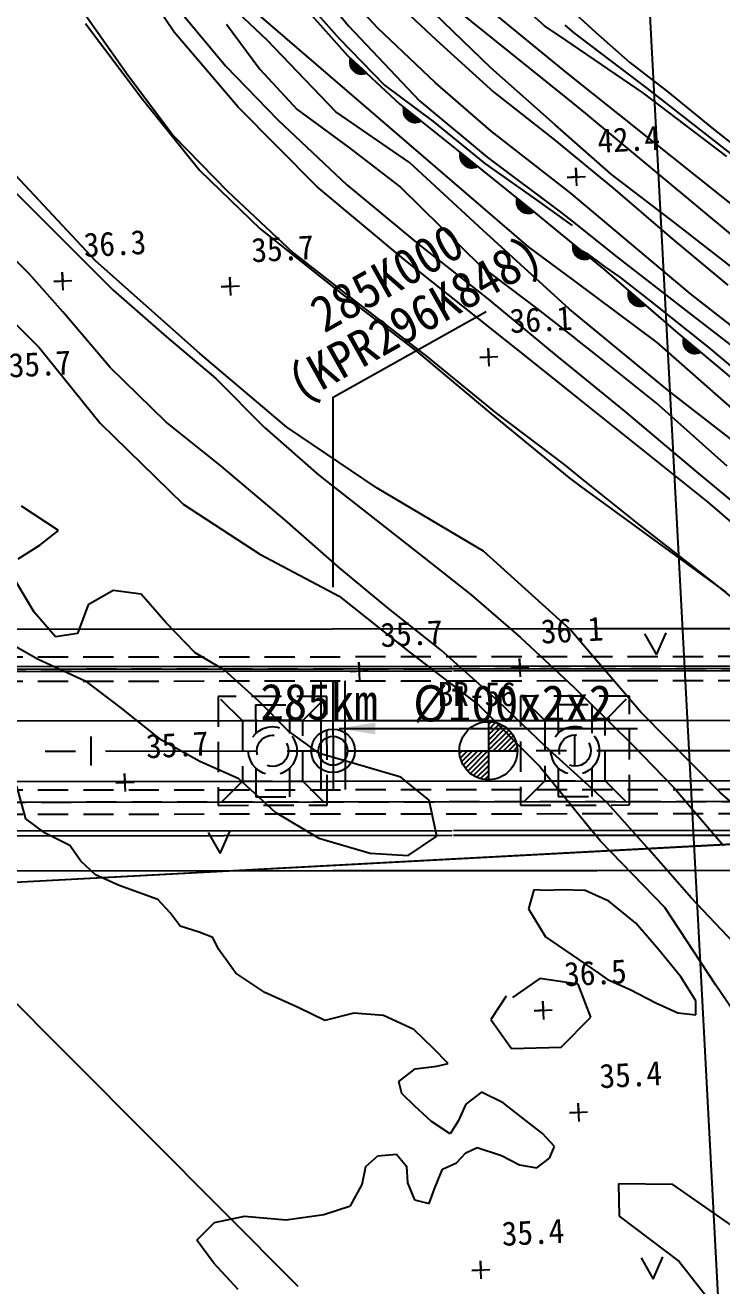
# Model space of a CAD drawing. Header units: millimetres. Extents: x 15846 to 16642, y 1103 to 1807.
# Drawn here: x 16309 to 16366.6, y 1427 to 1531.3 of the extents above; entities that cross this region are included whole.
import ezdxf
from ezdxf.enums import TextEntityAlignment as Align
from ezdxf.xclip import XClip

# ---------------------------------------------------------------- set-up
doc = ezdxf.new("R2010")
doc.units = ezdxf.units.MM
doc.header["$LTSCALE"] = 10
doc.header["$MEASUREMENT"] = 0
doc.header["$XCLIPFRAME"] = 2
for name, pattern in [('CENTER', [2, 1.25, -0.25, 0.25, -0.25]), ('DASHED2', [0.375, 0.25, -0.125]), ('HIDDEN', [0.375, 0.25, -0.125])]:
    doc.linetypes.add(name, pattern=pattern)
for name, color, linetype in [('TN-CABL', 4, 'Continuous'), ('TZ-BASE', 253, 'Continuous'), ('TZ-CABL', 4, 'Continuous')]:
    doc.layers.add(name, color=color, linetype=linetype)
doc.styles.add('GR', font='GulimChe.ttf')
doc.styles.get("Standard").update_dxf_attribs({"font": 'GulimChe.ttf'})
doc.linetypes.add('ZIGZAG', pattern='A,0.0001,-0.2,[131,ltypeshp.shx,S=0.2,R=0,X=-0.2,Y=0],-0.4,[131,ltypeshp.shx,S=0.2,R=180,X=0.2,Y=0],-0.2', length=0.8001)
doc.dimstyles.get("Standard").update_dxf_attribs({"dimtxt": 0.18, "dimasz": 0.18, "dimexe": 0.18, "dimexo": 0.0625, "dimgap": 0.09, "dimtad": 0, "dimtih": 1, "dimtoh": 1, "dimdec": 4, "dimzin": 0, "dimdsep": 46, "dimtxsty": 'Standard', "dimcen": 0.09, "dimadec": 0, "dimazin": 0, "dimtfac": 1, "dimtdec": 4, "dimtofl": 0, "dimtmove": 0, "dimatfit": 3, "dimfxl": 0, "dimtolj": 1, "dimtzin": 0, "dimarcsym": 0})

# ---------------------------------------------------------------- blocks, each defined once
blk = doc.blocks.new('JD-FGHGF6GCDN')
at = {"layer": 'TZ-BASE'}
for p, q in [((422.32, 134.07), (440.91, -215.79)), ((422.32, 134.07), (440.91, -215.79)), ((386.87, 59.8, 122.25), (382.36, 66.54, 122.25)), ((396.29, 66.41, 42.01), (401.29, 60.34, 42.01)), ((417.49, 60.34, 39.02), (411.09, 66.02, 39.02)), ((419.34, 56.45, 40), (408.79, 65.08, 40)), ((396.63, 63.65, 41), (400.52, 59.28, 41)), ((403.67, 60.17, 128.41), (399.95, 64.22, 128.41)), ((394.56, 59.15, 36.61), (390.32, 63.19, 36.61)), ((392.28, 62.61, 40), (416.14, 42.06, 40)), ((404.21, 63.24, 128.49), (408.53, 59.17, 128.49)), ((379.03, 61.94, 121.6), (383.07, 56.22, 121.6)), ((386.73, 62.29, 37.04), (391.1, 57.01, 37.04)), ((397.12, 62.44, 127.2), (401.2, 57.88, 127.2)), ((413.04, 56.86, 42.01), (407.56, 62.15, 42.01)), ((419.41, 54.28, 42.01), (409.89, 61.97, 42.01)), ((419.14, 62.15, 125.16), (421.7, 59.8, 125.16)), ((379.55, 60.53, 36), (384.25, 54.27, 36)), ((392.17, 53.6, 122.25), (386.87, 59.8, 122.25)), ((391.19, 60.46, 36.61), (393.95, 56.76, 36.61)), ((401.29, 60.34, 42.01), (407.15, 54.12, 42.01)), ((408.48, 55.63, 128.41), (403.67, 60.17, 128.41)), ((419.24, 59.14, 39.02), (417.49, 60.34, 39.02)), ((419.93, 59.74, 124.55), (419.2, 60.38, 124.55)), ((426, 55.16, 124.55), (419.93, 59.74, 124.55)), ((421.7, 59.8, 125.16), (424.54, 57.31, 125.16)), ((400.24, 53.23, 36.61), (394.56, 59.15, 36.61)), ((400.52, 59.28, 41), (404.26, 55.42, 41)), ((408.53, 59.17, 128.49), (413.29, 54.85, 128.49)), ((425.66, 54.76, 39.02), (419.24, 59.14, 39.02)), ((401.2, 57.88, 127.2), (405.52, 53.85, 127.2)), ((401.39, 57.43, 127.2), (401.68, 57.44, 127.2)), ((401.42, 57.58, 127.2), (401.52, 57.58, 127.2)), ((401.45, 56.96, 127.2), (401.43, 57.61, 127.2)), ((401.44, 57.66, 127.2), (402.76, 56.43, 127.2)), ((401.61, 56.69, 127.2), (401.58, 57.53, 127.2)), ((401.76, 56.54, 127.2), (401.73, 57.38, 127.2)), ((391.1, 57.01, 37.04), (395.43, 52.55, 37.04)), ((393.95, 56.76, 36.61), (397.04, 53.42, 36.61)), ((401.38, 57.28, 127.2), (401.83, 57.29, 127.2)), ((401.4, 57.13, 127.2), (401.99, 57.15, 127.2)), ((401.44, 56.98, 127.2), (402.14, 57, 127.2)), ((401.51, 56.83, 127.2), (402.3, 56.86, 127.2)), ((401.61, 56.69, 127.2), (402.45, 56.71, 127.2)), ((401.77, 56.54, 127.2), (402.61, 56.57, 127.2)), ((401.92, 56.45, 127.2), (401.89, 57.24, 127.2)), ((402.03, 56.4, 127.2), (402.75, 56.42, 127.2)), ((402.07, 56.39, 127.2), (402.04, 57.09, 127.2)), ((402.22, 56.35, 127.2), (402.2, 56.95, 127.2)), ((402.37, 56.34, 127.2), (402.35, 56.81, 127.2)), ((402.52, 56.36, 127.2), (402.51, 56.66, 127.2)), ((402.67, 56.39, 127.2), (402.67, 56.52, 127.2)), ((418.38, 52.13, 42.01), (413.04, 56.86, 42.01)), ((473.19, 13.43, 40), (419.34, 56.45, 40)), ((424.54, 57.31, 125.16), (427.69, 54.88, 125.16)), ((383.07, 56.22, 121.6), (386.82, 51.22, 121.6)), ((404.26, 55.42, 41), (408.26, 52.45, 41)), ((413.06, 51.65, 128.41), (408.48, 55.63, 128.41)), ((384.25, 54.27, 36), (388.98, 48.36, 36)), ((413.29, 54.85, 128.49), (418.3, 50.89, 128.49)), ((420.89, 53.08, 41), (419.41, 54.28, 41)), ((432.57, 49.52, 39.02), (425.66, 54.76, 39.02)), ((434.42, 48.56, 124.55), (426, 55.16, 124.55)), ((427.69, 54.88, 125.16), (431.46, 51.78, 125.16)), ((398.69, 47.02, 122.25), (392.17, 53.6, 122.25)), ((397.04, 53.42, 36.61), (401.29, 50.29, 36.61)), ((406.33, 49.04, 36.61), (400.24, 53.23, 36.61)), ((405.52, 53.85, 127.2), (410.22, 50.09, 127.2)), ((405.81, 53.36, 127.2), (406.1, 53.39, 127.2)), ((405.82, 53.21, 127.2), (406.27, 53.26, 127.2)), ((405.83, 53.51, 127.2), (405.94, 53.52, 127.2)), ((405.91, 52.89, 127.2), (405.84, 53.54, 127.2)), ((405.85, 53.59, 127.2), (407.26, 52.46, 127.2)), ((406.09, 52.64, 127.2), (406, 53.47, 127.2)), ((406.26, 52.5, 127.2), (406.16, 53.34, 127.2)), ((406.42, 52.42, 127.2), (406.33, 53.21, 127.2)), ((407.15, 54.12, 42.01), (412.74, 49.48, 42.01)), ((395.43, 52.55, 37.04), (401.14, 47.18, 37.04)), ((405.85, 53.06, 127.2), (406.43, 53.12, 127.2)), ((405.9, 52.91, 127.2), (406.6, 52.99, 127.2)), ((405.98, 52.77, 127.2), (406.76, 52.86, 127.2)), ((406.09, 52.63, 127.2), (406.93, 52.73, 127.2)), ((406.26, 52.5, 127.2), (407.09, 52.59, 127.2)), ((406.57, 52.37, 127.2), (406.49, 53.07, 127.2)), ((406.53, 52.38, 127.2), (407.25, 52.46, 127.2)), ((406.73, 52.35, 127.2), (406.66, 52.94, 127.2)), ((406.88, 52.35, 127.2), (406.83, 52.81, 127.2)), ((407.02, 52.37, 127.2), (406.99, 52.68, 127.2)), ((407.17, 52.42, 127.2), (407.16, 52.54, 127.2)), ((408.26, 52.45, 41), (412.54, 48.94, 41)), ((419.52, 51.13, 42.01), (418.38, 52.13, 42.01)), ((433.18, 42.86, 41), (420.89, 53.08, 41)), ((386.82, 51.22, 121.6), (391.29, 46.67, 121.6)), ((419.3, 46.78, 128.41), (413.06, 51.65, 128.41)), ((423, 48.07, 42), (419.52, 51.13, 42)), ((431.46, 51.78, 125.16), (434.96, 49.01, 125.16)), ((401.29, 50.29, 36.61), (405.58, 46.99, 36.61)), ((410.22, 50.09, 127.2), (416.43, 45.09, 127.2)), ((418.3, 50.89, 128.49), (419.57, 49.85, 128.49)), ((412.39, 43.43, 36.61), (406.33, 49.04, 36.61)), ((410.5, 49.61, 127.2), (410.78, 49.64, 127.2)), ((410.5, 49.46, 127.2), (410.95, 49.5, 127.2)), ((410.51, 49.76, 127.2), (410.62, 49.77, 127.2)), ((410.59, 49.14, 127.2), (410.52, 49.79, 127.2)), ((410.53, 49.84, 127.2), (411.94, 48.71, 127.2)), ((410.53, 49.31, 127.2), (411.11, 49.37, 127.2)), ((410.58, 49.16, 127.2), (411.28, 49.24, 127.2)), ((410.66, 49.02, 127.2), (411.45, 49.11, 127.2)), ((410.77, 48.89, 127.2), (410.68, 49.72, 127.2)), ((410.94, 48.75, 127.2), (410.85, 49.59, 127.2)), ((411.1, 48.67, 127.2), (411.01, 49.46, 127.2)), ((411.25, 48.62, 127.2), (411.18, 49.32, 127.2)), ((411.41, 48.59, 127.2), (411.34, 49.19, 127.2)), ((411.56, 48.6, 127.2), (411.51, 49.06, 127.2)), ((412.74, 49.48, 42.01), (418.89, 44.87, 42.01)), ((419.57, 49.85, 128.49), (423.14, 46.92, 128.49)), ((380.36, 40.9, 36), (372.98, 48.8, 36)), ((388.98, 48.36, 36), (393.98, 43.53, 36)), ((410.78, 48.88, 127.2), (411.61, 48.97, 127.2)), ((410.94, 48.75, 127.2), (411.78, 48.84, 127.2)), ((411.21, 48.63, 127.2), (411.93, 48.7, 127.2)), ((411.7, 48.62, 127.2), (411.67, 48.92, 127.2)), ((411.85, 48.67, 127.2), (411.84, 48.79, 127.2)), ((412.54, 48.94, 41), (416.67, 46.06, 41)), ((420.16, 47.09, 42.36), (420.08, 48.59, 42.36)), ((420.08, 48.59, 42.36), (420.12, 47.84, 42.36)), ((428.27, 44.03, 42), (423, 48.07, 42)), ((373.03, 47.25, 122.63), (377.5, 42.79, 122.63)), ((406.02, 40.89, 122.25), (398.69, 47.02, 122.25)), ((401.14, 47.18, 37.04), (407.22, 42.13, 37.04)), ((405.58, 46.99, 36.61), (412.23, 40.45, 36.61)), ((419.37, 47.8, 42.36), (420.87, 47.88, 42.36)), ((420.12, 47.84, 42.36), (419.37, 47.8, 42.36)), ((423.14, 46.92, 128.49), (428.02, 42.73, 128.49)), ((391.29, 46.67, 121.6), (396.72, 41.56, 121.6)), ((415.17, 45.84, 127.2), (415.46, 45.87, 127.2)), ((415.27, 45.38, 127.2), (415.19, 46.03, 127.2)), ((415.19, 46, 127.2), (415.29, 46.01, 127.2)), ((415.21, 46.08, 127.2), (416.61, 44.95, 127.2)), ((415.44, 45.12, 127.2), (415.35, 45.96, 127.2)), ((416.67, 46.06, 41), (419.77, 43.82, 41)), ((419.68, 46.47, 128.41), (419.3, 46.78, 128.41)), ((429.56, 38.17, 128.41), (419.68, 46.47, 128.41)), ((415.17, 45.69, 127.2), (415.62, 45.74, 127.2)), ((415.2, 45.54, 127.2), (415.79, 45.61, 127.2)), ((415.26, 45.4, 127.2), (415.95, 45.47, 127.2)), ((415.34, 45.26, 127.2), (416.12, 45.34, 127.2)), ((415.45, 45.12, 127.2), (416.28, 45.21, 127.2)), ((415.61, 44.99, 127.2), (415.52, 45.82, 127.2)), ((415.61, 44.99, 127.2), (416.45, 45.08, 127.2)), ((415.77, 44.9, 127.2), (415.68, 45.69, 127.2)), ((415.93, 44.85, 127.2), (415.85, 45.56, 127.2)), ((415.88, 44.86, 127.2), (416.6, 44.94, 127.2)), ((416.08, 44.83, 127.2), (416.01, 45.43, 127.2)), ((416.23, 44.83, 127.2), (416.18, 45.29, 127.2)), ((416.38, 44.86, 127.2), (416.34, 45.16, 127.2)), ((416.43, 45.09, 127.2), (419.83, 42.3, 127.2)), ((416.52, 44.91, 127.2), (416.51, 45.03, 127.2)), ((418.89, 44.87, 42.01), (419.76, 44.17, 42.01)), ((419.76, 44.17, 42), (423.59, 41.11, 42)), ((433.99, 39.57, 42), (428.27, 44.03, 42)), ((374.89, 39.81, 122.44), (371.23, 43.43, 122.44)), ((377.5, 42.79, 122.63), (381.83, 38.46, 122.63)), ((393.98, 43.53, 36), (400.63, 38.24, 36)), ((419.55, 36.91, 36.61), (412.39, 43.43, 36.61)), ((407.22, 42.13, 37.04), (412.8, 37.76, 37.04)), ((416.14, 42.06, 40), (419.93, 39.23, 40)), ((419.81, 42.05, 127.2), (420.1, 42.07, 127.2)), ((419.82, 41.9, 127.2), (420.26, 41.94, 127.2)), ((419.83, 42.3, 127.2), (422.42, 40.17, 127.2)), ((419.83, 42.2, 127.2), (419.94, 42.21, 127.2)), ((419.9, 41.58, 127.2), (419.84, 42.23, 127.2)), ((419.84, 41.75, 127.2), (420.43, 41.81, 127.2)), ((419.85, 42.28, 127.2), (421.24, 41.14, 127.2)), ((419.95, 42.09, 41), (420.96, 41.54, 41)), ((420.08, 41.32, 127.2), (420, 42.16, 127.2)), ((420.24, 41.19, 127.2), (420.16, 42.02, 127.2)), ((420.4, 41.1, 127.2), (420.33, 41.89, 127.2)), ((420.56, 41.05, 127.2), (420.49, 41.75, 127.2)), ((428.02, 42.73, 128.49), (432.64, 38.88, 128.49)), ((388.99, 33.23, 36), (380.36, 40.9, 36)), ((396.72, 41.56, 121.6), (401.82, 37.56, 121.6)), ((416.52, 32.55, 122.25), (406.02, 40.89, 122.25)), ((419.89, 41.6, 127.2), (420.59, 41.67, 127.2)), ((419.97, 41.46, 127.2), (420.76, 41.54, 127.2)), ((420.08, 41.32, 127.2), (420.92, 41.4, 127.2)), ((420.25, 41.18, 127.2), (421.08, 41.27, 127.2)), ((420.52, 41.06, 127.2), (421.23, 41.13, 127.2)), ((420.71, 41.02, 127.2), (420.65, 41.62, 127.2)), ((420.86, 41.02, 127.2), (420.82, 41.49, 127.2)), ((420.96, 41.54, 41), (422.47, 40.4, 41)), ((421.01, 41.05, 127.2), (420.98, 41.35, 127.2)), ((421.16, 41.1, 127.2), (421.15, 41.22, 127.2)), ((423.59, 41.11, 42), (429.13, 36.81, 42)), ((377.67, 36.67, 122.44), (374.89, 39.81, 122.44)), ((377.7, 38.47, 36.33), (377.62, 39.97, 36.33)), ((377.62, 39.97, 36.33), (377.66, 39.22, 36.33)), ((412.23, 40.45, 36.61), (416.84, 36.95, 36.61)), ((422.42, 40.17, 127.2), (428.51, 34.9, 127.2)), ((422.47, 40.4, 41), (423.72, 39.55, 41)), ((376.91, 39.18, 36.33), (378.41, 39.26, 36.33)), ((377.66, 39.22, 36.33), (376.91, 39.18, 36.33)), ((390.76, 38.75, 35.68), (392.26, 38.83, 35.68)), ((391.51, 38.79, 35.68), (390.76, 38.75, 35.68)), ((391.55, 38.04, 35.68), (391.47, 39.54, 35.68)), ((391.47, 39.54, 35.68), (391.51, 38.79, 35.68)), ((419.93, 39.23, 40), (426.76, 34.15, 40)), ((423.72, 39.55, 41), (426.25, 37.56, 41)), ((381.83, 38.46, 122.63), (386.23, 34.6, 122.63)), ((400.63, 38.24, 36), (406.91, 33.42, 36)), ((401.82, 37.56, 121.6), (407.76, 32.98, 121.6)), ((412.8, 37.76, 37.04), (418.61, 32.92, 37.04)), ((424.4, 38.19, 127.2), (424.69, 38.21, 127.2)), ((424.4, 38.04, 127.2), (424.85, 38.07, 127.2)), ((424.42, 38.34, 127.2), (424.53, 38.35, 127.2)), ((424.42, 37.89, 127.2), (425.01, 37.93, 127.2)), ((424.48, 37.72, 127.2), (424.43, 38.37, 127.2)), ((424.45, 38.42, 127.2), (425.81, 37.24, 127.2)), ((424.47, 37.74, 127.2), (425.17, 37.79, 127.2)), ((424.54, 37.6, 127.2), (425.33, 37.65, 127.2)), ((424.65, 37.46, 127.2), (424.59, 38.3, 127.2)), ((424.81, 37.32, 127.2), (424.75, 38.16, 127.2)), ((424.97, 37.23, 127.2), (424.91, 38.02, 127.2)), ((425.12, 37.17, 127.2), (425.07, 37.88, 127.2)), ((425.27, 37.14, 127.2), (425.23, 37.74, 127.2)), ((425.42, 37.14, 127.2), (425.39, 37.6, 127.2)), ((426.25, 37.56, 41), (431, 33.78, 41)), ((439.04, 30.74, 128.41), (429.56, 38.17, 128.41)), ((372.3, 37.13, 36), (375.7, 33.72, 36)), ((381.58, 32.07, 122.44), (377.67, 36.67, 122.44)), ((416.84, 36.95, 36.61), (420.1, 34.42, 36.61)), ((420.03, 36.52, 36.61), (419.55, 36.91, 36.61)), ((427.67, 30.21, 36.61), (420.03, 36.52, 36.61)), ((424.65, 37.45, 127.2), (425.49, 37.51, 127.2)), ((424.81, 37.31, 127.2), (425.65, 37.38, 127.2)), ((425.08, 37.18, 127.2), (425.8, 37.24, 127.2)), ((425.57, 37.16, 127.2), (425.55, 37.46, 127.2)), ((425.72, 37.2, 127.2), (425.71, 37.32, 127.2)), ((429.13, 36.81, 42), (434.09, 32.98, 42)), ((386.23, 34.6, 122.63), (390.32, 31.16, 122.63)), ((421.62, 33.24, 38), (420.1, 34.42, 38)), ((428.51, 34.9, 127.2), (434.9, 29.56, 127.2)), ((428.97, 34.42, 127.2), (429.07, 34.43, 127.2)), ((429.04, 33.81, 127.2), (428.98, 34.46, 127.2)), ((428.99, 34.5, 127.2), (430.37, 33.35, 127.2)), ((375.7, 33.72, 36), (380.74, 27.47, 36)), ((406.91, 33.42, 36), (413.04, 28.28, 36)), ((412.92, 32.18, 36.07), (412.84, 33.68, 36.07)), ((412.84, 33.68, 36.07), (412.88, 32.93, 36.07)), ((426.76, 34.15, 40), (438.63, 23.69, 40)), ((428.95, 34.27, 127.2), (429.24, 34.3, 127.2)), ((428.95, 34.12, 127.2), (429.4, 34.16, 127.2)), ((428.98, 33.97, 127.2), (429.56, 34.02, 127.2)), ((429.03, 33.83, 127.2), (429.73, 33.89, 127.2)), ((429.1, 33.68, 127.2), (429.89, 33.75, 127.2)), ((429.21, 33.55, 127.2), (429.14, 34.38, 127.2)), ((429.22, 33.54, 127.2), (430.05, 33.62, 127.2)), ((429.37, 33.41, 127.2), (429.3, 34.25, 127.2)), ((429.38, 33.41, 127.2), (430.21, 33.48, 127.2)), ((429.53, 33.32, 127.2), (429.46, 34.11, 127.2)), ((429.69, 33.27, 127.2), (429.62, 33.97, 127.2)), ((429.84, 33.24, 127.2), (429.79, 33.84, 127.2)), ((429.99, 33.24, 127.2), (429.95, 33.7, 127.2)), ((430.14, 33.26, 127.2), (430.11, 33.57, 127.2)), ((430.29, 33.31, 127.2), (430.28, 33.43, 127.2)), ((431, 33.78, 41), (435.06, 30.35, 41)), ((396.18, 27.14, 36), (388.99, 33.23, 36)), ((407.76, 32.98, 121.6), (413.48, 28.3, 121.6)), ((412.13, 32.89, 36.07), (413.63, 32.97, 36.07)), ((412.88, 32.93, 36.07), (412.13, 32.89, 36.07)), ((420.27, 29.55, 122.25), (416.52, 32.55, 122.25)), ((418.61, 32.92, 37.04), (420.2, 31.63, 37.04)), ((426.72, 29.15, 38), (421.62, 33.24, 38)), ((429.64, 33.28, 127.2), (430.36, 33.34, 127.2)), ((386.17, 27.57, 122.44), (381.58, 32.07, 122.44)), ((420.2, 31.63, 37.04), (424.11, 28.45, 37.04)), ((390.32, 31.16, 122.63), (394.34, 27.12, 122.63)), ((431.02, 20.94, 122.25), (420.27, 29.55, 122.25)), ((435.34, 24.23, 36.61), (427.67, 30.21, 36.61)), ((413.04, 28.28, 36), (419.52, 22.95, 36)), ((413.48, 28.3, 121.6), (419.15, 24.02, 121.6)), ((424.11, 28.45, 37.04), (430.06, 23.44, 37.04)), ((432.59, 23.92, 38), (426.72, 29.15, 38)), ((380.74, 27.47, 36), (387.61, 20.77, 36)), ((390.74, 23.94, 122.44), (386.17, 27.57, 122.44)), ((394.34, 27.12, 122.63), (398.83, 23.18, 122.63)), ((403.64, 22.1, 36), (396.18, 27.14, 36)), ((419.15, 24.02, 121.6), (420.5, 22.93, 121.6)), ((396.03, 19.46, 122.44), (390.74, 23.94, 122.44)), ((398.83, 23.18, 122.63), (402.91, 19.96, 122.63)), ((419.52, 22.95, 36), (420.52, 22.21, 36)), ((430.06, 23.44, 37.04), (436.54, 18.06, 37.04)), ((412.44, 16.88, 36), (403.64, 22.1, 36)), ((420.5, 22.93, 121.6), (425.31, 19.06, 121.6)), ((420.52, 22.21, 36), (425.89, 18.3, 36)), ((445.6, 8.34, 122.25), (431.02, 20.94, 122.25)), ((377.3, 18.6, 121.08), (374.26, 20.61, 121.08)), ((387.61, 20.77, 36), (393.96, 16.63, 36)), ((402.91, 19.96, 122.63), (407.51, 16.37, 122.63)), ((400.56, 15.48, 122.44), (396.03, 19.46, 122.44)), ((425.31, 19.06, 121.6), (431.6, 14.15, 121.6)), ((375.75, 17.38, 121.08), (377.3, 18.6, 121.08)), ((425.89, 18.3, 36), (432.48, 13.48, 36)), ((373.98, 16.24, 121.08), (375.75, 17.38, 121.08)), ((419.61, 10.41, 36), (412.44, 16.88, 36)), ((393.96, 16.63, 36), (400.5, 13.15, 36)), ((407.51, 16.37, 122.63), (411.41, 13.27, 122.63)), ((404.6, 12.13, 122.44), (400.56, 15.48, 122.44)), ((375.3, 11.85, 121.08), (373.83, 14.3, 121.08)), ((381.83, 13.63, 121.08), (379.76, 12.43, 121.08)), ((384.13, 13.32, 121.08), (381.83, 13.63, 121.08)), ((431.6, 14.15, 121.6), (437.46, 9.39, 121.6)), ((386.19, 10.98, 121.08), (384.13, 13.32, 121.08)), ((400.5, 13.15, 36), (406.31, 8.57, 36)), ((411.41, 13.27, 122.63), (415.5, 9.75, 122.63)), ((377.05, 9.8, 121.08), (375.3, 11.85, 121.08)), ((379.76, 12.43, 121.08), (378.89, 10.08, 121.08)), ((408.94, 8.7, 122.44), (404.6, 12.13, 122.44)), ((388.6, 8.47, 121.08), (386.19, 10.98, 121.08)), ((372.74, 9.6, 121.08), (375.56, 7.98, 121.08)), ((378.89, 10.08, 121.08), (377.05, 9.8, 121.08)), ((415.5, 9.75, 122.63), (419.91, 5.64, 122.63)), ((420.99, 8.79, 36), (419.61, 10.41, 36)), ((425.74, 10.04, 122.48), (426.74, 8.3, 122.48)), ((426.74, 8.3, 122.48), (427.54, 10.14, 122.48)), ((391.02, 7.05, 121.08), (388.6, 8.47, 121.08)), ((406.31, 8.57, 36), (412.06, 4.15, 36)), ((413.66, 4.47, 122.44), (408.94, 8.7, 122.44)), ((425.45, 3.58, 36), (420.99, 8.79, 36)), ((370.05, 7.34), (409.85, 7.38)), ((375.56, 7.98, 121.08), (379.5, 6.17, 121.08)), ((402.22, 6.21, 35.66), (402.14, 7.71, 35.66)), ((402.14, 7.71, 35.66), (402.18, 6.96, 35.66)), ((409.95, 7.38), (444.95, 7.41)), ((415.49, 6.5, 36.07), (415.41, 8, 36.07)), ((415.41, 8, 36.07), (415.45, 7.25, 36.07)), ((699.43, 6.79), (368.51, -10.79)), ((370.05, 6.94), (409.85, 6.98)), ((393.87, 4.47, 121.08), (391.02, 7.05, 121.08)), ((401.43, 6.92, 35.66), (402.93, 7, 35.66)), ((402.18, 6.96, 35.66), (401.43, 6.92, 35.66)), ((409.95, 6.98), (444.95, 7.01)), ((414.7, 7.21, 36.07), (416.2, 7.29, 36.07)), ((415.45, 7.25, 36.07), (414.7, 7.21, 36.07)), ((379.5, 6.17, 121.08), (382.38, 3.99, 121.08)), ((419.91, 5.64, 122.63), (421.14, 4.43, 122.63)), ((396.29, 2.01, 121.08), (393.87, 4.47, 121.08)), ((417.58, 0.73, 122.44), (413.66, 4.47, 122.44)), ((421.14, 4.43, 122.63), (424.73, 0.89, 122.63)), ((382.38, 3.99, 121.08), (385.62, 1.39, 121.08)), ((412.06, 4.15, 36), (417.11, -0.93, 36)), ((432.01, -3.09, 36), (425.45, 3.58, 36)), ((199.96, 2.68), (399.95, 2.87)), ((399.95, 2.87), (421.79, 2.89)), ((412.85, 2.78), (412.85, -2.02)), ((412.85, 2.54), (413.08, 2.77)), ((412.85, 2.11), (413.44, 2.7)), ((412.85, 1.69), (413.76, 2.6)), ((412.85, 1.26), (414.05, 2.46)), ((412.85, 0.84), (414.3, 2.29)), ((412.85, 0.41), (414.53, 2.09)), ((421.79, 2.89), (599.95, 3.05)), ((380, -0.85), (380, 1.55)), ((385.62, 1.39, 121.08), (389, -0.48, 121.08)), ((398.89, 0.16, 121.08), (396.29, 2.01, 121.08)), ((413.24, 0.38), (414.73, 1.87)), ((413.66, 0.38), (414.9, 1.62)), ((414.09, 0.38), (415.05, 1.34)), ((420, -0.81), (420, 1.59)), ((402.03, -0.76, 121.08), (398.89, 0.16, 121.08)), ((410.45, 0.37), (415.25, 0.38)), ((410.46, 0.14), (410.69, 0.38)), ((410.53, -0.22), (411.12, 0.38)), ((410.63, -0.54), (411.54, 0.38)), ((410.77, -0.82), (411.97, 0.38)), ((410.94, -1.07), (412.39, 0.38)), ((411.14, -1.3), (412.81, 0.38)), ((414.51, 0.38), (415.16, 1.03)), ((414.94, 0.38), (415.23, 0.68)), ((421.39, -2.76, 122.44), (417.58, 0.73, 122.44)), ((424.73, 0.89, 122.63), (428.18, -2.66, 122.63)), ((389, -0.48, 121.08), (392.15, -1.88, 121.08)), ((405.6, -1.8, 121.08), (402.03, -0.76, 121.08)), ((411.36, -1.5), (412.85, -0.01)), ((411.61, -1.68), (412.85, -0.43)), ((411.89, -1.82), (412.85, -0.86)), ((417.11, -0.93, 36), (421.52, -6.36, 36)), ((382.84, -2.99, 35.66), (382.76, -1.5, 35.66)), ((382.76, -1.5, 35.66), (382.8, -2.25, 35.66)), ((392.15, -1.88, 121.08), (395.23, -4.7, 121.08)), ((407.95, -3.7, 121.08), (405.6, -1.8, 121.08)), ((412.2, -1.93), (412.85, -1.28)), ((412.56, -2), (412.85, -1.71)), ((421.79, -2.11), (599.95, -1.95)), ((199.96, -2.32), (399.96, -2.13)), ((374.6, -5.25, 121.08), (373.86, -2.56, 121.08)), ((382.05, -2.29, 35.66), (383.55, -2.21, 35.66)), ((382.8, -2.25, 35.66), (382.05, -2.29, 35.66)), ((399.96, -2.13), (421.79, -2.11)), ((422.7, -3.97, 122.44), (421.39, -2.76, 122.44)), ((428.18, -2.66, 122.63), (432.27, -7.47, 122.63)), ((438.5, -8.72, 36), (432.01, -3.09, 36)), ((408.57, -6.7, 121.08), (407.95, -3.7, 121.08)), ((426.16, -7.86, 122.44), (422.7, -3.97, 122.44)), ((395.23, -4.7, 121.08), (398.84, -6.86, 121.08)), ((370.06, -6.26), (409.86, -6.22)), ((376.19, -6.44, 121.08), (374.6, -5.25, 121.08)), ((409.96, -6.22), (444.96, -6.19)), ((444.78, -6.74), (0.03, -30.38)), ((370.06, -6.66), (409.86, -6.62)), ((378.25, -7.45, 121.08), (376.19, -6.44, 121.08)), ((389.67, -6.38, 122.48), (390.66, -8.13, 122.48)), ((390.66, -8.13, 122.48), (391.47, -6.29, 122.48)), ((398.84, -6.86, 121.08), (403.06, -8.1, 121.08)), ((406.21, -8.29, 121.08), (408.57, -6.7, 121.08)), ((409.96, -6.62), (444.96, -6.59)), ((422.11, -7.09, 36), (421.52, -6.36, 36)), ((427.43, -12.6, 36), (422.11, -7.09, 36)), ((379.16, -8.75, 121.08), (378.25, -7.45, 121.08)), ((403.06, -8.1, 121.08), (406.21, -8.29, 121.08)), ((429.61, -11.79, 122.44), (426.16, -7.86, 122.44)), ((380.36, -9.88, 121.08), (379.16, -8.75, 121.08)), ((382.33, -10.76, 121.08), (380.36, -9.88, 121.08)), ((385.52, -11.94, 121.08), (382.33, -10.76, 121.08)), ((416.61, -11.12, 121.32), (416.15, -12.69, 121.32)), ((417.61, -11.17, 121.32), (416.61, -11.12, 121.32)), ((418.9, -11.13, 121.32), (417.61, -11.17, 121.32)), ((420.84, -11.19, 121.32), (418.9, -11.13, 121.32)), ((421.7, -11.57, 121.32), (420.84, -11.19, 121.32)), ((386.55, -13.02, 121.08), (385.52, -11.94, 121.08)), ((422.81, -12.07, 121.32), (421.7, -11.57, 121.32)), ((425.03, -13.89, 121.32), (422.81, -12.07, 121.32)), ((433.6, -16, 122.44), (429.61, -11.79, 122.44)), ((387.36, -14.12, 121.08), (386.55, -13.02, 121.08)), ((416.15, -12.69, 121.32), (417.57, -15.01, 121.32)), ((431.66, -19, 36), (427.43, -12.6, 36)), ((388.93, -14.62, 121.08), (387.36, -14.12, 121.08)), ((426.92, -16.06, 121.32), (425.03, -13.89, 121.32)), ((390.07, -15.06, 121.08), (388.93, -14.62, 121.08)), ((390.53, -16.03, 121.08), (390.07, -15.06, 121.08)), ((417.57, -15.01, 121.32), (420.26, -16.85, 121.32)), ((391.98, -18.01, 121.08), (390.53, -16.03, 121.08)), ((428.76, -18.33, 121.32), (426.92, -16.06, 121.32)), ((420.26, -16.85, 121.32), (421.92, -18, 121.32)), ((371.28, -18.01, 1.89), (397.1, -43.92, 1.89)), ((394.36, -19.61, 121.08), (391.98, -18.01, 121.08)), ((417.11, -18.47, 36), (414.84, -20.02, 36)), ((420.28, -18.92, 36), (417.11, -18.47, 36)), ((421.92, -18, 121.32), (422.69, -18.54, 121.32)), ((422.69, -18.54, 121.32), (424.57, -19.38, 121.32)), ((430, -20.31, 121.32), (428.76, -18.33, 121.32)), ((397.17, -20.89, 121.08), (394.36, -19.61, 121.08)), ((421.32, -21.65, 36), (420.28, -18.92, 36)), ((424.57, -19.38, 121.32), (426.68, -20.47, 121.32)), ((435.43, -24.61, 36), (431.66, -19, 36)), ((414.32, -19.91, 36), (413.05, -21.85, 36)), ((417.42, -21.84, 36.46), (417.34, -20.34, 36.46)), ((417.34, -20.34, 36.46), (417.38, -21.09, 36.46)), ((426.68, -20.47, 121.32), (428.52, -21.31, 121.32)), ((429.99, -21.47, 121.32), (430, -20.31, 121.32)), ((399.32, -21.94, 121.08), (397.17, -20.89, 121.08)), ((401.71, -21.33, 121.08), (399.32, -21.94, 121.08)), ((404.17, -21.51, 121.08), (401.71, -21.33, 121.08)), ((406.67, -22.67, 121.08), (404.17, -21.51, 121.08)), ((413.05, -21.85, 36), (414.77, -24.24, 36)), ((416.63, -21.13, 36.46), (418.13, -21.05, 36.46)), ((417.38, -21.09, 36.46), (416.63, -21.13, 36.46)), ((418.86, -24.15, 36), (421.32, -21.65, 36)), ((428.52, -21.31, 121.32), (429.99, -21.47, 121.32)), ((408.27, -24.21, 121.08), (406.67, -22.67, 121.08)), ((409.53, -25.5, 121.08), (408.27, -24.21, 121.08)), ((414.77, -24.24, 36), (418.86, -24.15, 36)), ((405.44, -26.98, 121.08), (406.78, -25.94, 121.08)), ((406.78, -25.94, 121.08), (408.59, -25.71, 121.08)), ((408.59, -25.71, 121.08), (409.53, -25.5, 121.08)), ((405.69, -27.96, 121.08), (405.44, -26.98, 121.08)), ((406.76, -29.01, 121.08), (405.69, -27.96, 121.08)), ((412.28, -27.87, 121.08), (410.98, -28.86, 121.08)), ((414.08, -28.75, 121.08), (412.28, -27.87, 121.08)), ((408.14, -30.29, 121.08), (406.76, -29.01, 121.08)), ((410.98, -28.86, 121.08), (410.34, -30.26, 121.08)), ((415.72, -30.03, 121.08), (414.08, -28.75, 121.08)), ((420.34, -30.28, 35.38), (420.26, -28.78, 35.38)), ((420.26, -28.78, 35.38), (420.3, -29.53, 35.38)), ((417.31, -31.27, 121.08), (415.72, -30.03, 121.08)), ((419.55, -29.57, 35.38), (421.05, -29.49, 35.38)), ((420.3, -29.53, 35.38), (419.55, -29.57, 35.38)), ((409.69, -31.32, 121.08), (408.14, -30.29, 121.08)), ((410.34, -30.26, 121.08), (409.69, -31.32, 121.08)), ((418.3, -32.36, 121.08), (417.31, -31.27, 121.08)), ((402.71, -34.02, 121.08), (403.71, -33.12, 121.08)), ((403.71, -33.12, 121.08), (405.26, -32.98, 121.08)), ((405.26, -32.98, 121.08), (406.07, -33.99, 121.08)), ((410.2, -33.71, 121.08), (410.99, -32.87, 121.08)), ((410.99, -32.87, 121.08), (411.92, -32.45, 121.08)), ((411.92, -32.45, 121.08), (413.93, -33.11, 121.08)), ((413.93, -33.11, 121.08), (415.42, -33.88, 121.08)), ((416.85, -34.13, 121.08), (417.9, -33.32, 121.08)), ((417.9, -33.32, 121.08), (418.3, -32.36, 121.08)), ((402.42, -35.49, 121.08), (402.71, -34.02, 121.08)), ((406.07, -33.99, 121.08), (406.16, -35.36, 121.08)), ((408.38, -35.85, 121.08), (409.05, -34.23, 121.08)), ((409.05, -34.23, 121.08), (410.2, -33.71, 121.08)), ((415.42, -33.88, 121.08), (416.85, -34.13, 121.08)), ((406.16, -35.36, 121.08), (406.73, -36.77, 121.08)), ((428.09, -35.51, 36), (423.61, -35.45, 36)), ((423.61, -35.45, 36), (423.66, -38.12, 36)), ((401.44, -37.25, 121.08), (402.42, -35.49, 121.08)), ((407.95, -37.07, 121.08), (408.38, -35.85, 121.08)), ((432.99, -38.92, 36), (428.09, -35.51, 36)), ((399.23, -37.97, 121.08), (401.44, -37.25, 121.08)), ((406.73, -36.77, 121.08), (407.95, -37.07, 121.08)), ((390.2, -38.63, 121.08), (392.68, -38.12, 121.08)), ((392.68, -38.12, 121.08), (396.14, -38.43, 121.08)), ((396.14, -38.43, 121.08), (399.23, -37.97, 121.08)), ((423.66, -38.12, 36), (428.61, -41.87, 36)), ((388.74, -40.11, 121.08), (390.2, -38.63, 121.08)), ((390.14, -42, 121.08), (388.74, -40.11, 121.08)), ((425.47, -41.57, 122.48), (426.46, -43.32, 122.48)), ((426.46, -43.32, 122.48), (427.26, -41.47, 122.48)), ((392.16, -44.17, 121.08), (390.14, -42, 121.08)), ((411.47, -42.61, 35.4), (412.96, -42.53, 35.4)), ((412.22, -42.57, 35.4), (411.47, -42.61, 35.4)), ((412.25, -43.31, 35.4), (412.18, -41.82, 35.4)), ((412.18, -41.82, 35.4), (412.22, -42.57, 35.4)), ((428.61, -41.87, 36), (432, -46.19, 36))]:
    blk.add_line(p, q, dxfattribs=at)
at = {"layer": 'TZ-BASE', "ltscale": 10}
for p, q in [((199.95, 10.27), (399.95, 10.46)), ((399.95, 10.46), (421.78, 10.48)), ((421.78, 10.48), (544.96, 10.6)), ((199.97, -9.73), (399.97, -9.54)), ((399.97, -9.54), (421.8, -9.52)), ((421.8, -9.52), (544.98, -9.4))]:
    blk.add_line(p, q, dxfattribs=at)
at = {"layer": 'TZ-BASE', "linetype": 'DASHED2'}
for p, q in [((399.5, 4.87), (390.5, 4.86)), ((392.51, 2.86), (390.5, 4.86)), ((390.5, 4.86), (390.51, -4.14)), ((397.5, 2.87), (399.5, 4.87)), ((399.51, -4.13), (399.5, 4.87)), ((424.5, 4.89), (415.5, 4.88)), ((417.51, 2.89), (415.5, 4.88)), ((415.5, 4.88), (415.51, -4.12)), ((418.6, 4.19), (421.4, 4.19)), ((418.6, 4.19), (418.61, 1.82)), ((421.4, 4.19), (421.41, 1.82)), ((422.5, 2.89), (424.5, 4.89)), ((424.51, -4.11), (424.5, 4.89)), ((393.6, 4.16), (396.4, 4.17)), ((393.6, 4.16), (393.61, 1.79)), ((396.4, 4.17), (396.41, 1.79)), ((397.5, 2.87), (392.51, 2.86)), ((392.51, 2.86), (392.51, -2.14)), ((397.51, -2.13), (397.5, 2.87)), ((422.5, 2.89), (417.51, 2.89)), ((417.51, 2.89), (417.51, -2.11)), ((422.51, -2.11), (422.5, 2.89)), ((418.61, -1.04), (418.61, -3.41)), ((421.41, -1.04), (421.41, -3.41)), ((393.61, -1.06), (393.61, -3.44)), ((396.41, -1.06), (396.41, -3.43)), ((392.51, -2.14), (390.51, -4.14)), ((392.51, -2.14), (397.51, -2.13)), ((397.51, -2.13), (399.51, -4.13)), ((417.51, -2.11), (415.51, -4.12)), ((417.51, -2.11), (422.51, -2.11)), ((422.51, -2.11), (424.51, -4.11)), ((390.51, -4.14), (399.51, -4.13)), ((393.61, -3.44), (396.41, -3.43)), ((415.51, -4.12), (424.51, -4.11)), ((418.61, -3.41), (421.41, -3.41))]:
    blk.add_line(p, q, dxfattribs=at)
at = {"layer": 'TZ-BASE', "linetype": 'CENTER'}
blk.add_lwpolyline([(0, 0), (201.2, 0.19), (401.8, 0.37), (601.2, 0.55), (700, 0.64)], dxfattribs=at)
at = {"layer": 'TZ-BASE', "linetype": 'DASHED2'}
for centre, radius in [((395.01, 0.37), 2), ((420.01, 0.39), 2), ((395.01, 0.37), 1.3), ((420.01, 0.39), 1.3)]:
    blk.add_circle(centre, radius, dxfattribs=at)
at = {"layer": 'TZ-BASE'}
for centre, radius in [((400, 0.37), 1.8), ((412.85, 0.38), 2.4), ((400, 0.37), 1.2)]:
    blk.add_circle(centre, radius, dxfattribs=at)
for centre, start, end in [((402.36, 57.32, 127.2), 159.6072, 294.3674), ((406.79, 53.32, 127.2), 163.9614, 298.7217), ((411.47, 49.57, 127.2), 163.7708, 298.531), ((416.14, 45.8, 127.2), 163.7708, 298.531), ((420.79, 42, 127.2), 163.2116, 297.9718), ((425.37, 38.11, 127.2), 161.7764, 296.5367), ((429.92, 34.21, 127.2), 162.7521, 297.5124)]:
    blk.add_arc(centre, 0.975, start, end, dxfattribs=at)
for s, height, rotation, p in [('42.4', 2, 3.042, (421.91, 49.82, 40.16)), ('36.3', 2, 3.042, (379.44, 41.2, 40.16)), ('35.7', 2, 3.042, (393.3, 40.77, 40.16)), ('36.1', 2, 3.042, (414.66, 34.92, 40.16)), ('35.7', 2, 3.042, (373.24, 31.24, 40.16)), ('35.7', 2, 3.042, (403.97, 8.94, 40.16)), ('36.1', 2, 3.042, (417.23, 9.23, 40.16)), ('285km', 3, 0.0527, (393.99, 2.92)), ('BR-56', 2, 0.0013, (408.65, 4.07)), ('35.7', 2, 3.042, (384.59, -0.26, 40.16)), ('36.5', 2, 3.042, (419.16, -19.11, 40.16)), ('35.4', 2, 3.042, (422.08, -27.54, 40.16)), ('35.4', 2, 3.042, (414, -40.58, 40.16))]:
    blk.add_text(s, height=height, rotation=rotation, dxfattribs=at).set_placement(p)
blk = doc.blocks.new('JD-DGJFYR565A5')
at = {"layer": 'TZ-BASE', "elevation": 38.16, "flags": 128}
blk.add_lwpolyline([(399.93, 88.91), (399.93, 104.61), (412.59, 111.7)], dxfattribs=at)
at = {"layer": 'TZ-BASE', "style": 'GR'}
for s, p in [('285K000', (399.19, 109.87, 38.16)), ('(KPR296K848)', (397.23, 104.15, 38.16))]:
    blk.add_text(s, height=3, rotation=29.2387, dxfattribs=at).set_placement(p)
at = {"layer": 'TZ-BASE'}
blk.add_text('Ø100x2x2', height=3, rotation=0.0518, dxfattribs=at).set_placement((414.78, 79.3, 38.16), align=Align.MIDDLE)
blk.add_leader([(400.43, 77.22, 38.16), (425.09, 77.22, 38.16)], dimstyle='Standard', override={"dimtxt": 3, "dimasz": 3, "dimexe": 2, "dimexo": 3, "dimgap": 1, "dimtad": 0, "dimtih": 0, "dimcen": 1, "dimaunit": 1, "dimadec": 8, "dimtix": 1, "dimtofl": 1, "dimtmove": 2, "dimtvp": 2}, dxfattribs=at)

msp = doc.modelspace()

# ---------------------------------------------------------------- linework, layer by layer
at = {"layer": 'TN-CABL', "linetype": 'ZIGZAG', "ltscale": 0.5, "elevation": 38.16}
for points in [[(16186.52, 1477.94), (16512.32, 1478.24)], [(16186.53, 1466.94), (16512.33, 1467.24)]]:
    msp.add_lwpolyline(points, dxfattribs=at)
at = {"layer": 'TZ-CABL', "linetype": 'HIDDEN', "elevation": 38.16}
for points in [[(16186.27, 1478.94), (16512.58, 1479.24)], [(16186.52, 1477.94), (16512.32, 1478.24)], [(16186.27, 1476.94), (16512.58, 1477.24)], [(16186.28, 1467.94), (16512.59, 1468.24)], [(16186.53, 1466.94), (16512.33, 1467.24)], [(16186.28, 1465.94), (16512.59, 1466.24)]]:
    msp.add_lwpolyline(points, dxfattribs=at)
at = {"layer": 'TZ-CABL', "elevation": 38.16}
for points in [[(16333.41, 1477.08), (16333.42, 1468.08)], [(16335.41, 1477.08), (16335.42, 1468.08)]]:
    msp.add_lwpolyline(points, dxfattribs=at)
at = {"layer": 'TZ-CABL', "linetype": 'ZIGZAG', "ltscale": 0.5, "elevation": 38.16}
msp.add_lwpolyline([(16334.41, 1477.08), (16334.42, 1468.08)], dxfattribs=at)

# ---------------------------------------------------------------- block references
at = {"layer": 'TZ-BASE'}
ref = msp.add_blockref('JD-FGHGF6GCDN', (15934.42, 1470.92), dxfattribs=at)
XClip(ref).set_block_clipping_path([(699.9307201608, 75.6438164958), (-0.0689837384, 74.999968275), (0.0689837384, -74.999968275), (700.0686876393, -74.3561200541)])
msp.add_blockref('JD-DGJFYR565A5', (15934.49, 1395.92), dxfattribs=at)

doc.saveas('drawing.dxf')
